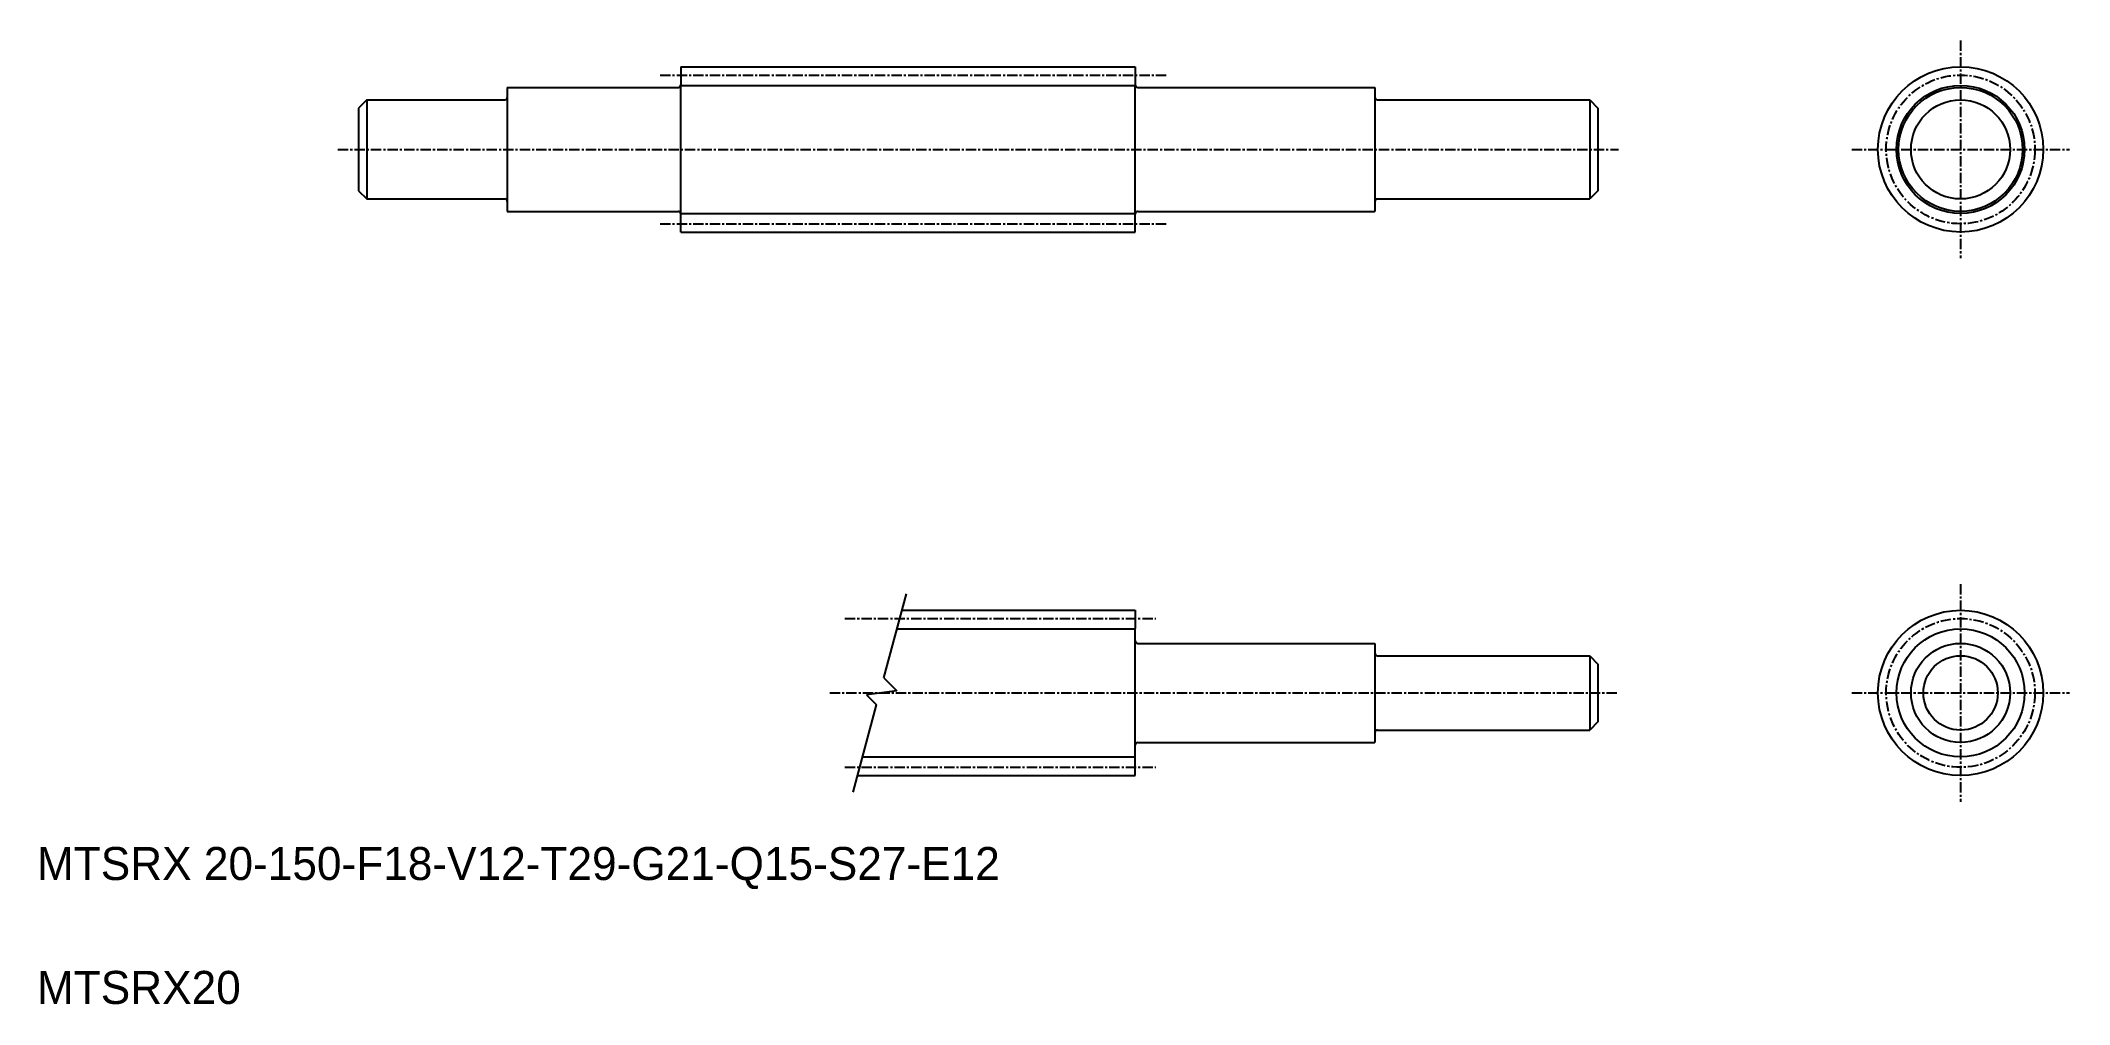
# Model space of a CAD drawing. Extents: x -68 to 178, y 124 to 240.
import ezdxf

# ---------------------------------------------------------------- set-up
doc = ezdxf.new("R2010")
doc.units = 0
doc.linetypes.add('CENTER', pattern=[2, 1.25, -0.25, 0.25, -0.25])
doc.layers.get('0').update_dxf_attribs({"linetype": 'CONTINUOUS'})
doc.layers.add('CENTER', color=1, linetype='CENTER')

msp = doc.modelspace()

# ---------------------------------------------------------------- linework, layer by layer
at = {"color": 7, "linetype": 'CONTINUOUS'}
for p, q in [((9.81, 237.13), (64.81, 237.13)), ((9.81, 237.13), (9.81, 234.93)), ((64.81, 237.13), (64.81, 234.93)), ((-11.19, 234.63), (-11.19, 219.63)), ((-11.19, 234.63), (9.51, 234.63)), ((9.81, 219.33), (9.81, 234.93)), ((64.81, 219.33), (64.81, 234.93)), ((65.11, 234.63), (93.81, 234.63)), ((93.81, 234.63), (93.81, 219.63)), ((-28.19, 233.13), (-29.19, 232.13)), ((-29.19, 232.13), (-29.19, 222.13)), ((-28.19, 233.13), (-28.19, 221.13)), ((-28.19, 233.13), (-11.49, 233.13)), ((94.11, 233.13), (119.81, 233.13)), ((119.81, 233.13), (119.81, 221.13)), ((119.81, 233.13), (120.81, 232.13)), ((120.81, 232.13), (120.81, 222.13)), ((-29.19, 229.63), (-29.19, 229.63)), ((-29.19, 227.13), (-29.19, 227.13)), ((-29.19, 222.13), (-28.19, 221.13)), ((-28.19, 221.13), (-11.49, 221.13)), ((94.11, 221.13), (119.81, 221.13)), ((120.81, 222.13), (119.81, 221.13)), ((-11.19, 219.63), (9.51, 219.63)), ((9.81, 217.13), (9.81, 219.33)), ((64.81, 217.13), (64.81, 219.33)), ((65.11, 219.63), (93.81, 219.63)), ((9.81, 217.13), (64.81, 217.13)), ((36.57, 171.34), (64.81, 171.34)), ((64.81, 171.34), (64.81, 169.14)), ((64.81, 153.54), (64.81, 169.14)), ((65.11, 167.34), (93.81, 167.34)), ((93.81, 167.34), (93.81, 155.34)), ((94.11, 165.84), (119.81, 165.84)), ((119.81, 165.84), (119.81, 156.84)), ((119.81, 165.84), (120.81, 164.84)), ((120.81, 164.84), (120.81, 157.84)), ((120.81, 157.84), (119.81, 156.84)), ((65.11, 155.34), (93.81, 155.34)), ((94.11, 156.84), (119.81, 156.84)), ((64.81, 151.34), (64.81, 153.54)), ((31.21, 151.34), (64.81, 151.34))]:
    msp.add_line(p, q, dxfattribs=at)
at = {"color": 3, "linetype": 'CONTINUOUS'}
for p, q in [((9.81, 234.88), (64.81, 234.88)), ((9.81, 219.38), (64.81, 219.38)), ((34.38, 163.16), (37.11, 173.34)), ((35.97, 169.09), (64.81, 169.09)), ((34.38, 163.16), (35.96, 161.58)), ((30.68, 149.34), (33.5, 159.88)), ((35.96, 161.58), (32.28, 161.1)), ((32.28, 161.1), (33.5, 159.88)), ((31.82, 153.59), (64.81, 153.59))]:
    msp.add_line(p, q, dxfattribs=at)
at = {"color": 7, "linetype": 'CONTINUOUS'}
for centre, radius in [((164.7, 227.13), 10), ((164.7, 227.13), 7.5), ((164.7, 227.13), 6), ((164.7, 161.34), 10), ((164.7, 161.34), 6), ((164.7, 161.34), 4.5)]:
    msp.add_circle(centre, radius, dxfattribs=at)
at = {"color": 3, "linetype": 'CONTINUOUS'}
for centre in [(164.7, 227.13), (164.7, 161.34)]:
    msp.add_circle(centre, 7.75, dxfattribs=at)
at = {"color": 7, "linetype": 'CONTINUOUS'}
for centre, start, end in [((-11.49, 233.43), 270, 360), ((9.51, 234.93), 270, 0), ((65.11, 234.93), 180, 270), ((94.11, 233.43), 180, 270), ((-11.49, 220.83), 360, 90), ((94.11, 220.83), 90, 180), ((9.51, 219.33), 0, 90), ((65.11, 219.33), 90, 180), ((65.11, 167.64), 180, 270), ((94.11, 166.14), 180, 270), ((65.11, 155.04), 90, 180), ((94.11, 156.54), 90, 180)]:
    msp.add_arc(centre, 0.3, start, end, dxfattribs=at)
at = {"layer": 'CENTER', "color": 1, "linetype": 'CENTER'}
for p, q in [((164.7, 240.3), (164.7, 213.95)), ((7.31, 236.13), (68.81, 236.13)), ((-31.69, 227.13), (123.31, 227.13)), ((151.52, 227.13), (177.87, 227.13)), ((7.31, 218.13), (68.7, 218.13)), ((164.7, 174.52), (164.7, 148.16)), ((29.67, 170.34), (67.31, 170.34)), ((27.84, 161.34), (123.31, 161.34)), ((151.52, 161.34), (177.87, 161.34)), ((29.67, 152.34), (67.31, 152.34))]:
    msp.add_line(p, q, dxfattribs=at)
for centre in [(164.7, 227.13), (164.7, 161.34)]:
    msp.add_circle(centre, 9, dxfattribs=at)

# ---------------------------------------------------------------- texts
at = {"color": 7, "linetype": 'CONTINUOUS'}
for s, p in [('MTSRX 20-150-F18-V12-T29-G21-Q15-S27-E12', (-68.12, 138.69)), ('MTSRX20', (-68.12, 123.69))]:
    msp.add_text(s, height=4, dxfattribs=at).set_placement(p)

doc.saveas('drawing.dxf')
